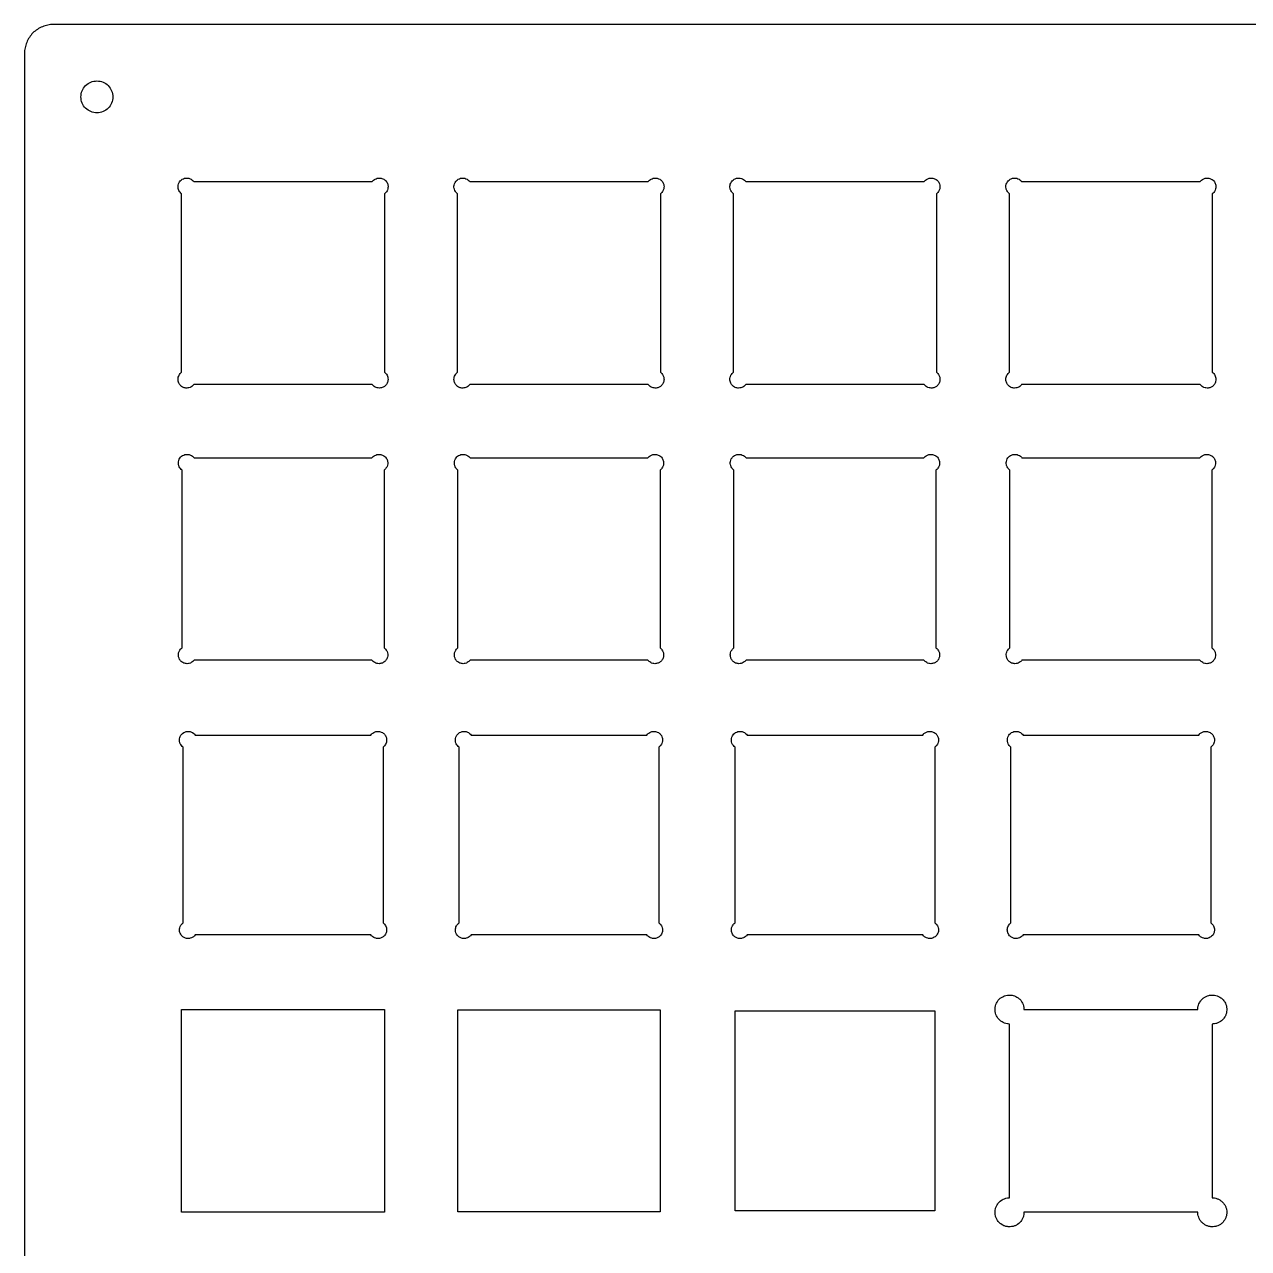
# Model space of a CAD drawing. Header units: millimetres. Extents: x -75 to 75, y -75 to 75.
# Drawn here: x -75 to 9.5, y -9.5 to 75 of the extents above; entities that cross this region are included whole.
import ezdxf

# ---------------------------------------------------------------- set-up
doc = ezdxf.new("R2010")
doc.units = ezdxf.units.MM
doc.layers.add('CUT', color=7, linetype='Continuous')

msp = doc.modelspace()

# ---------------------------------------------------------------- linework, layer by layer
at = {"layer": 'CUT'}
msp.add_lwpolyline([(73, 75), (-73, 75), (-73.0981, 74.9976), (-73.196, 74.9904), (-73.2935, 74.9784), (-73.3902, 74.9616), (-73.486, 74.9401), (-73.5806, 74.9139), (-73.6738, 74.8831), (-73.7654, 74.8478), (-73.8551, 74.808), (-73.9428, 74.7638), (-74.0282, 74.7155), (-74.1111, 74.6629), (-74.1914, 74.6064), (-74.2688, 74.546), (-74.3431, 74.4819), (-74.4142, 74.4142), (-74.4819, 74.3431), (-74.546, 74.2688), (-74.6064, 74.1914), (-74.6629, 74.1111), (-74.7155, 74.0282), (-74.7638, 73.9428), (-74.808, 73.8551), (-74.8478, 73.7654), (-74.8831, 73.6738), (-74.9139, 73.5806), (-74.9401, 73.486), (-74.9616, 73.3902), (-74.9784, 73.2935), (-74.9904, 73.196), (-74.9976, 73.0981), (-75, 73), (-75, -73)], dxfattribs=at)
for points in [[(-68.9211, 70.2146), (-68.9053, 70.1078), (-68.9, 70), (-68.9053, 69.8922), (-68.9211, 69.7854), (-68.9474, 69.6807), (-68.9837, 69.579), (-69.0299, 69.4815), (-69.0854, 69.3889), (-69.1497, 69.3022), (-69.2222, 69.2222), (-69.3022, 69.1497), (-69.3889, 69.0854), (-69.4815, 69.0299), (-69.579, 68.9837), (-69.6807, 68.9474), (-69.7854, 68.9211), (-69.8922, 68.9053), (-70, 68.9), (-70.1078, 68.9053), (-70.2146, 68.9211), (-70.3193, 68.9474), (-70.421, 68.9837), (-70.5185, 69.0299), (-70.6111, 69.0854), (-70.6978, 69.1497), (-70.7778, 69.2222), (-70.8503, 69.3022), (-70.9146, 69.3889), (-70.9701, 69.4815), (-71.0163, 69.579), (-71.0526, 69.6807), (-71.0789, 69.7854), (-71.0947, 69.8922), (-71.1, 70), (-71.0947, 70.1078), (-71.0789, 70.2146), (-71.0526, 70.3193), (-71.0163, 70.421), (-70.9701, 70.5185), (-70.9146, 70.6111), (-70.8503, 70.6978), (-70.7778, 70.7778), (-70.6978, 70.8503), (-70.6111, 70.9146), (-70.5185, 70.9701), (-70.421, 71.0163), (-70.3193, 71.0526), (-70.2146, 71.0789), (-70.1078, 71.0947), (-70, 71.1), (-69.8922, 71.0947), (-69.7854, 71.0789), (-69.6807, 71.0526), (-69.579, 71.0163), (-69.4815, 70.9701), (-69.3889, 70.9146), (-69.3022, 70.8503), (-69.2222, 70.7778), (-69.1497, 70.6978), (-69.0854, 70.6111), (-69.0299, 70.5185), (-68.9837, 70.421), (-68.9474, 70.3193)], [(-63.4194, 64.2638), (-63.3554, 64.2029), (-63.3129, 64.15), (-50.9871, 64.15), (-50.9446, 64.2029), (-50.9029, 64.2446), (-50.8333, 64.2989), (-50.7828, 64.3292), (-50.7296, 64.3543), (-50.6458, 64.382), (-50.5588, 64.3971), (-50.5, 64.4), (-50.4412, 64.3971), (-50.3829, 64.3885), (-50.3258, 64.3742), (-50.2704, 64.3543), (-50.1915, 64.3146), (-50.1426, 64.2819), (-50.0971, 64.2446), (-50.0554, 64.2029), (-50.0011, 64.1333), (-49.9708, 64.0828), (-49.9457, 64.0296), (-49.9258, 63.9742), (-49.9115, 63.9171), (-49.9029, 63.8588), (-49.9, 63.8), (-49.9065, 63.712), (-49.918, 63.6542), (-49.9457, 63.5704), (-49.9708, 63.5172), (-50.0181, 63.4426), (-50.0554, 63.3971), (-50.0971, 63.3554), (-50.15, 63.3129), (-50.15, 50.9871), (-50.0971, 50.9446), (-50.0554, 50.9029), (-50.0181, 50.8574), (-49.9708, 50.7828), (-49.9457, 50.7296), (-49.918, 50.6458), (-49.9065, 50.588), (-49.9, 50.5), (-49.9065, 50.412), (-49.918, 50.3542), (-49.9351, 50.2979), (-49.9576, 50.2435), (-49.9854, 50.1915), (-50.0181, 50.1426), (-50.0554, 50.0971), (-50.0971, 50.0554), (-50.1426, 50.0181), (-50.1915, 49.9854), (-50.2435, 49.9576), (-50.2979, 49.9351), (-50.3542, 49.918), (-50.412, 49.9065), (-50.5, 49.9), (-50.588, 49.9065), (-50.6458, 49.918), (-50.7296, 49.9457), (-50.7828, 49.9708), (-50.8574, 50.0181), (-50.9029, 50.0554), (-50.9446, 50.0971), (-50.9871, 50.15), (-63.3129, 50.15), (-63.3554, 50.0971), (-63.3971, 50.0554), (-63.4426, 50.0181), (-63.5172, 49.9708), (-63.5704, 49.9457), (-63.6542, 49.918), (-63.712, 49.9065), (-63.8, 49.9), (-63.8588, 49.9029), (-63.9171, 49.9115), (-63.9742, 49.9258), (-64.0296, 49.9457), (-64.0828, 49.9708), (-64.1574, 50.0181), (-64.2029, 50.0554), (-64.2446, 50.0971), (-64.2819, 50.1426), (-64.3146, 50.1915), (-64.3424, 50.2435), (-64.3649, 50.2979), (-64.3885, 50.3829), (-64.3971, 50.4412), (-64.4, 50.5), (-64.3971, 50.5588), (-64.382, 50.6458), (-64.3543, 50.7296), (-64.3292, 50.7828), (-64.2989, 50.8333), (-64.2446, 50.9029), (-64.2029, 50.9446), (-64.15, 50.9871), (-64.15, 63.3129), (-64.2029, 63.3554), (-64.2638, 63.4194), (-64.2989, 63.4667), (-64.3424, 63.5435), (-64.3649, 63.5979), (-64.3885, 63.6829), (-64.3993, 63.7706), (-64.3993, 63.8294), (-64.3885, 63.9171), (-64.3649, 64.0021), (-64.3424, 64.0565), (-64.2989, 64.1333), (-64.2446, 64.2029), (-64.1806, 64.2638), (-64.1085, 64.3146), (-64.0296, 64.3543), (-63.9458, 64.382), (-63.8588, 64.3971), (-63.7706, 64.3993), (-63.712, 64.3935), (-63.6542, 64.382), (-63.5704, 64.3543), (-63.4915, 64.3146)], [(-44.3694, 64.2638), (-44.3054, 64.2029), (-44.2629, 64.15), (-31.9371, 64.15), (-31.8946, 64.2029), (-31.8529, 64.2446), (-31.7833, 64.2989), (-31.7328, 64.3292), (-31.6796, 64.3543), (-31.5958, 64.382), (-31.5088, 64.3971), (-31.45, 64.4), (-31.3912, 64.3971), (-31.3329, 64.3885), (-31.2758, 64.3742), (-31.2204, 64.3543), (-31.1415, 64.3146), (-31.0926, 64.2819), (-31.0471, 64.2446), (-31.0054, 64.2029), (-30.9681, 64.1574), (-30.9354, 64.1085), (-30.9076, 64.0565), (-30.8851, 64.0021), (-30.868, 63.9458), (-30.8565, 63.888), (-30.85, 63.8), (-30.8529, 63.7412), (-30.868, 63.6542), (-30.8851, 63.5979), (-30.9208, 63.5172), (-30.9511, 63.4667), (-31.0054, 63.3971), (-31.0471, 63.3554), (-31.1, 63.3129), (-31.1, 50.9871), (-31.0471, 50.9446), (-31.0054, 50.9029), (-30.9511, 50.8333), (-30.9208, 50.7828), (-30.8851, 50.7021), (-30.868, 50.6458), (-30.8529, 50.5588), (-30.85, 50.5), (-30.8529, 50.4412), (-30.868, 50.3542), (-30.8851, 50.2979), (-30.9076, 50.2435), (-30.9354, 50.1915), (-30.9681, 50.1426), (-31.0054, 50.0971), (-31.0471, 50.0554), (-31.0926, 50.0181), (-31.1415, 49.9854), (-31.2204, 49.9457), (-31.2758, 49.9258), (-31.3329, 49.9115), (-31.3912, 49.9029), (-31.45, 49.9), (-31.538, 49.9065), (-31.5958, 49.918), (-31.6796, 49.9457), (-31.7328, 49.9708), (-31.8074, 50.0181), (-31.8529, 50.0554), (-31.8946, 50.0971), (-31.9371, 50.15), (-44.2629, 50.15), (-44.3054, 50.0971), (-44.3471, 50.0554), (-44.3926, 50.0181), (-44.4672, 49.9708), (-44.5204, 49.9457), (-44.6042, 49.918), (-44.662, 49.9065), (-44.75, 49.9), (-44.8088, 49.9029), (-44.8671, 49.9115), (-44.9242, 49.9258), (-44.9796, 49.9457), (-45.0328, 49.9708), (-45.1074, 50.0181), (-45.1529, 50.0554), (-45.1946, 50.0971), (-45.2319, 50.1426), (-45.2646, 50.1915), (-45.2924, 50.2435), (-45.3149, 50.2979), (-45.332, 50.3542), (-45.3435, 50.412), (-45.35, 50.5), (-45.3435, 50.588), (-45.332, 50.6458), (-45.3043, 50.7296), (-45.2792, 50.7828), (-45.2319, 50.8574), (-45.1946, 50.9029), (-45.1529, 50.9446), (-45.1, 50.9871), (-45.1, 63.3129), (-45.1529, 63.3554), (-45.2138, 63.4194), (-45.2489, 63.4667), (-45.2924, 63.5435), (-45.3242, 63.6258), (-45.3385, 63.6829), (-45.3493, 63.7706), (-45.3493, 63.8294), (-45.3385, 63.9171), (-45.3149, 64.0021), (-45.2792, 64.0828), (-45.2319, 64.1574), (-45.1946, 64.2029), (-45.1306, 64.2638), (-45.0585, 64.3146), (-44.9796, 64.3543), (-44.8958, 64.382), (-44.8088, 64.3971), (-44.7206, 64.3993), (-44.662, 64.3935), (-44.6042, 64.382), (-44.5204, 64.3543), (-44.4415, 64.3146)], [(-25.2971, 64.2446), (-25.2554, 64.2029), (-25.2129, 64.15), (-12.8871, 64.15), (-12.8446, 64.2029), (-12.8029, 64.2446), (-12.7333, 64.2989), (-12.6828, 64.3292), (-12.6296, 64.3543), (-12.5458, 64.382), (-12.4588, 64.3971), (-12.4, 64.4), (-12.3412, 64.3971), (-12.2829, 64.3885), (-12.2258, 64.3742), (-12.1704, 64.3543), (-12.1172, 64.3292), (-12.0667, 64.2989), (-11.9971, 64.2446), (-11.9554, 64.2029), (-11.9181, 64.1574), (-11.8854, 64.1085), (-11.8576, 64.0565), (-11.8351, 64.0021), (-11.8115, 63.9171), (-11.8029, 63.8588), (-11.8, 63.8), (-11.8029, 63.7412), (-11.818, 63.6542), (-11.8351, 63.5979), (-11.8708, 63.5172), (-11.9011, 63.4667), (-11.9554, 63.3971), (-11.9971, 63.3554), (-12.05, 63.3129), (-12.05, 50.9871), (-11.9971, 50.9446), (-11.9554, 50.9029), (-11.9011, 50.8333), (-11.8708, 50.7828), (-11.8351, 50.7021), (-11.818, 50.6458), (-11.8029, 50.5588), (-11.8, 50.5), (-11.8029, 50.4412), (-11.818, 50.3542), (-11.8351, 50.2979), (-11.8576, 50.2435), (-11.8854, 50.1915), (-11.9181, 50.1426), (-11.9554, 50.0971), (-11.9971, 50.0554), (-12.0426, 50.0181), (-12.0915, 49.9854), (-12.1704, 49.9457), (-12.2258, 49.9258), (-12.2829, 49.9115), (-12.3412, 49.9029), (-12.4, 49.9), (-12.488, 49.9065), (-12.5458, 49.918), (-12.6296, 49.9457), (-12.6828, 49.9708), (-12.7574, 50.0181), (-12.8029, 50.0554), (-12.8446, 50.0971), (-12.8871, 50.15), (-25.2129, 50.15), (-25.2554, 50.0971), (-25.2971, 50.0554), (-25.3426, 50.0181), (-25.4172, 49.9708), (-25.4704, 49.9457), (-25.5542, 49.918), (-25.612, 49.9065), (-25.7, 49.9), (-25.7588, 49.9029), (-25.8171, 49.9115), (-25.8742, 49.9258), (-25.9296, 49.9457), (-25.9828, 49.9708), (-26.0574, 50.0181), (-26.1029, 50.0554), (-26.1446, 50.0971), (-26.1819, 50.1426), (-26.2146, 50.1915), (-26.2424, 50.2435), (-26.2649, 50.2979), (-26.2885, 50.3829), (-26.2971, 50.4412), (-26.3, 50.5), (-26.2971, 50.5588), (-26.282, 50.6458), (-26.2649, 50.7021), (-26.2292, 50.7828), (-26.1989, 50.8333), (-26.1446, 50.9029), (-26.1029, 50.9446), (-26.05, 50.9871), (-26.05, 63.3129), (-26.1029, 63.3554), (-26.1638, 63.4194), (-26.1989, 63.4667), (-26.2424, 63.5435), (-26.2742, 63.6258), (-26.2885, 63.6829), (-26.2993, 63.7706), (-26.2993, 63.8294), (-26.2885, 63.9171), (-26.2742, 63.9742), (-26.2424, 64.0565), (-26.1989, 64.1333), (-26.1446, 64.2029), (-26.0806, 64.2638), (-26.0085, 64.3146), (-25.9296, 64.3543), (-25.8458, 64.382), (-25.7588, 64.3971), (-25.6706, 64.3993), (-25.5829, 64.3885), (-25.4979, 64.3649), (-25.4435, 64.3424), (-25.3667, 64.2989)], [(-6.2694, 64.2638), (-6.2054, 64.2029), (-6.1629, 64.15), (6.1629, 64.15), (6.2054, 64.2029), (6.2471, 64.2446), (6.3167, 64.2989), (6.3672, 64.3292), (6.4204, 64.3543), (6.5042, 64.382), (6.5912, 64.3971), (6.65, 64.4), (6.7088, 64.3971), (6.7671, 64.3885), (6.8242, 64.3742), (6.8796, 64.3543), (6.9328, 64.3292), (6.9833, 64.2989), (7.0529, 64.2446), (7.0946, 64.2029), (7.1489, 64.1333), (7.1792, 64.0828), (7.2043, 64.0296), (7.2242, 63.9742), (7.2385, 63.9171), (7.2471, 63.8588), (7.25, 63.8), (7.2435, 63.712), (7.232, 63.6542), (7.2043, 63.5704), (7.1792, 63.5172), (7.1489, 63.4667), (7.0946, 63.3971), (7.0529, 63.3554), (7, 63.3129), (7, 50.9871), (7.0529, 50.9446), (7.0946, 50.9029), (7.1489, 50.8333), (7.1792, 50.7828), (7.2043, 50.7296), (7.232, 50.6458), (7.2435, 50.588), (7.25, 50.5), (7.2471, 50.4412), (7.232, 50.3542), (7.2149, 50.2979), (7.1924, 50.2435), (7.1646, 50.1915), (7.1319, 50.1426), (7.0946, 50.0971), (7.0529, 50.0554), (7.0074, 50.0181), (6.9585, 49.9854), (6.8796, 49.9457), (6.8242, 49.9258), (6.7671, 49.9115), (6.7088, 49.9029), (6.65, 49.9), (6.562, 49.9065), (6.5042, 49.918), (6.4204, 49.9457), (6.3672, 49.9708), (6.2926, 50.0181), (6.2471, 50.0554), (6.2054, 50.0971), (6.1629, 50.15), (-6.1629, 50.15), (-6.2054, 50.0971), (-6.2471, 50.0554), (-6.2926, 50.0181), (-6.3672, 49.9708), (-6.4204, 49.9457), (-6.5042, 49.918), (-6.562, 49.9065), (-6.65, 49.9), (-6.7088, 49.9029), (-6.7671, 49.9115), (-6.8242, 49.9258), (-6.8796, 49.9457), (-6.9328, 49.9708), (-7.0074, 50.0181), (-7.0529, 50.0554), (-7.0946, 50.0971), (-7.1319, 50.1426), (-7.1646, 50.1915), (-7.1924, 50.2435), (-7.2149, 50.2979), (-7.232, 50.3542), (-7.2435, 50.412), (-7.25, 50.5), (-7.2435, 50.588), (-7.232, 50.6458), (-7.2043, 50.7296), (-7.1792, 50.7828), (-7.1489, 50.8333), (-7.0946, 50.9029), (-7.0529, 50.9446), (-7, 50.9871), (-7, 63.3129), (-7.0529, 63.3554), (-7.1138, 63.4194), (-7.1489, 63.4667), (-7.1924, 63.5435), (-7.2242, 63.6258), (-7.2385, 63.6829), (-7.2493, 63.7706), (-7.2493, 63.8294), (-7.2435, 63.888), (-7.2242, 63.9742), (-7.1924, 64.0565), (-7.1489, 64.1333), (-7.0946, 64.2029), (-7.0306, 64.2638), (-6.9585, 64.3146), (-6.8796, 64.3543), (-6.7958, 64.382), (-6.7088, 64.3971), (-6.6206, 64.3993), (-6.562, 64.3935), (-6.5042, 64.382), (-6.4204, 64.3543), (-6.3415, 64.3146)], [(-63.3944, 45.1888), (-63.3304, 45.1279), (-63.2879, 45.075), (-51.0121, 45.075), (-50.9696, 45.1279), (-50.9279, 45.1696), (-50.8583, 45.2239), (-50.8078, 45.2542), (-50.7546, 45.2793), (-50.6708, 45.307), (-50.5838, 45.3221), (-50.525, 45.325), (-50.4662, 45.3221), (-50.4079, 45.3135), (-50.3508, 45.2992), (-50.2954, 45.2793), (-50.2422, 45.2542), (-50.1917, 45.2239), (-50.1221, 45.1696), (-50.0804, 45.1279), (-50.0261, 45.0583), (-49.9958, 45.0078), (-49.9707, 44.9546), (-49.9508, 44.8992), (-49.9365, 44.8421), (-49.9279, 44.7838), (-49.925, 44.725), (-49.9279, 44.6662), (-49.943, 44.5792), (-49.9707, 44.4954), (-49.9958, 44.4422), (-50.0431, 44.3676), (-50.0804, 44.3221), (-50.1221, 44.2804), (-50.175, 44.2379), (-50.175, 31.9621), (-50.1221, 31.9196), (-50.0804, 31.8779), (-50.0261, 31.8083), (-49.9958, 31.7578), (-49.9707, 31.7046), (-49.943, 31.6208), (-49.9279, 31.5338), (-49.925, 31.475), (-49.9279, 31.4162), (-49.943, 31.3292), (-49.9601, 31.2729), (-49.9826, 31.2185), (-50.0104, 31.1665), (-50.0431, 31.1176), (-50.0804, 31.0721), (-50.1221, 31.0304), (-50.1917, 30.9761), (-50.2422, 30.9458), (-50.2954, 30.9207), (-50.3508, 30.9008), (-50.4079, 30.8865), (-50.4662, 30.8779), (-50.525, 30.875), (-50.613, 30.8815), (-50.6708, 30.893), (-50.7546, 30.9207), (-50.8078, 30.9458), (-50.8583, 30.9761), (-50.9279, 31.0304), (-50.9696, 31.0721), (-51.0121, 31.125), (-63.2879, 31.125), (-63.3304, 31.0721), (-63.3721, 31.0304), (-63.4417, 30.9761), (-63.4922, 30.9458), (-63.5454, 30.9207), (-63.6292, 30.893), (-63.687, 30.8815), (-63.775, 30.875), (-63.8338, 30.8779), (-63.8921, 30.8865), (-63.9492, 30.9008), (-64.0046, 30.9207), (-64.0578, 30.9458), (-64.1083, 30.9761), (-64.1779, 31.0304), (-64.2196, 31.0721), (-64.2569, 31.1176), (-64.2896, 31.1665), (-64.3293, 31.2454), (-64.3492, 31.3008), (-64.3635, 31.3579), (-64.3721, 31.4162), (-64.375, 31.475), (-64.3721, 31.5338), (-64.357, 31.6208), (-64.3399, 31.6771), (-64.3042, 31.7578), (-64.2739, 31.8083), (-64.2196, 31.8779), (-64.1779, 31.9196), (-64.125, 31.9621), (-64.125, 44.2379), (-64.1779, 44.2804), (-64.2388, 44.3444), (-64.2739, 44.3917), (-64.3174, 44.4685), (-64.3492, 44.5508), (-64.3635, 44.6079), (-64.3721, 44.6662), (-64.3743, 44.7544), (-64.3685, 44.813), (-64.3492, 44.8992), (-64.3174, 44.9815), (-64.2739, 45.0583), (-64.2196, 45.1279), (-64.1556, 45.1888), (-64.0835, 45.2396), (-64.0046, 45.2793), (-63.9208, 45.307), (-63.8338, 45.3221), (-63.775, 45.325), (-63.687, 45.3185), (-63.6292, 45.307), (-63.5454, 45.2793), (-63.4665, 45.2396)], [(-44.3221, 45.1696), (-44.2804, 45.1279), (-44.2379, 45.075), (-31.9621, 45.075), (-31.9196, 45.1279), (-31.8779, 45.1696), (-31.8083, 45.2239), (-31.7578, 45.2542), (-31.7046, 45.2793), (-31.6208, 45.307), (-31.5338, 45.3221), (-31.475, 45.325), (-31.4162, 45.3221), (-31.3579, 45.3135), (-31.3008, 45.2992), (-31.2454, 45.2793), (-31.1922, 45.2542), (-31.1417, 45.2239), (-31.0721, 45.1696), (-31.0304, 45.1279), (-30.9761, 45.0583), (-30.9458, 45.0078), (-30.9207, 44.9546), (-30.9008, 44.8992), (-30.8865, 44.8421), (-30.8779, 44.7838), (-30.875, 44.725), (-30.8815, 44.637), (-30.893, 44.5792), (-30.9207, 44.4954), (-30.9458, 44.4422), (-30.9931, 44.3676), (-31.0304, 44.3221), (-31.0721, 44.2804), (-31.125, 44.2379), (-31.125, 31.9621), (-31.0721, 31.9196), (-31.0304, 31.8779), (-30.9931, 31.8324), (-30.9458, 31.7578), (-30.9207, 31.7046), (-30.893, 31.6208), (-30.8815, 31.563), (-30.875, 31.475), (-30.8815, 31.387), (-30.893, 31.3292), (-30.9101, 31.2729), (-30.9326, 31.2185), (-30.9604, 31.1665), (-30.9931, 31.1176), (-31.0304, 31.0721), (-31.0721, 31.0304), (-31.1176, 30.9931), (-31.1665, 30.9604), (-31.2454, 30.9207), (-31.3008, 30.9008), (-31.3579, 30.8865), (-31.4162, 30.8779), (-31.475, 30.875), (-31.563, 30.8815), (-31.6208, 30.893), (-31.7046, 30.9207), (-31.7578, 30.9458), (-31.8324, 30.9931), (-31.8779, 31.0304), (-31.9196, 31.0721), (-31.9621, 31.125), (-44.2379, 31.125), (-44.2804, 31.0721), (-44.3221, 31.0304), (-44.3676, 30.9931), (-44.4422, 30.9458), (-44.4954, 30.9207), (-44.5792, 30.893), (-44.637, 30.8815), (-44.725, 30.875), (-44.7838, 30.8779), (-44.8421, 30.8865), (-44.8992, 30.9008), (-44.9546, 30.9207), (-45.0078, 30.9458), (-45.0824, 30.9931), (-45.1279, 31.0304), (-45.1696, 31.0721), (-45.2069, 31.1176), (-45.2396, 31.1665), (-45.2793, 31.2454), (-45.2992, 31.3008), (-45.3135, 31.3579), (-45.3221, 31.4162), (-45.325, 31.475), (-45.3221, 31.5338), (-45.307, 31.6208), (-45.2793, 31.7046), (-45.2542, 31.7578), (-45.2239, 31.8083), (-45.1696, 31.8779), (-45.1279, 31.9196), (-45.075, 31.9621), (-45.075, 44.2379), (-45.1279, 44.2804), (-45.1888, 44.3444), (-45.2239, 44.3917), (-45.2674, 44.4685), (-45.2992, 44.5508), (-45.3135, 44.6079), (-45.3243, 44.6956), (-45.3243, 44.7544), (-45.3135, 44.8421), (-45.2899, 44.9271), (-45.2542, 45.0078), (-45.2069, 45.0824), (-45.1493, 45.1493), (-45.1056, 45.1888), (-45.0335, 45.2396), (-44.9546, 45.2793), (-44.8708, 45.307), (-44.7838, 45.3221), (-44.6956, 45.3243), (-44.6079, 45.3135), (-44.5229, 45.2899), (-44.4422, 45.2542), (-44.3917, 45.2239)], [(-25.2944, 45.1888), (-25.2304, 45.1279), (-25.1879, 45.075), (-12.9121, 45.075), (-12.8696, 45.1279), (-12.8279, 45.1696), (-12.7583, 45.2239), (-12.7078, 45.2542), (-12.6546, 45.2793), (-12.5708, 45.307), (-12.4838, 45.3221), (-12.425, 45.325), (-12.3662, 45.3221), (-12.3079, 45.3135), (-12.2508, 45.2992), (-12.1954, 45.2793), (-12.1422, 45.2542), (-12.0917, 45.2239), (-12.0221, 45.1696), (-11.9804, 45.1279), (-11.9261, 45.0583), (-11.8958, 45.0078), (-11.8707, 44.9546), (-11.8508, 44.8992), (-11.8365, 44.8421), (-11.8279, 44.7838), (-11.825, 44.725), (-11.8315, 44.637), (-11.843, 44.5792), (-11.8707, 44.4954), (-11.8958, 44.4422), (-11.9431, 44.3676), (-11.9804, 44.3221), (-12.0221, 44.2804), (-12.075, 44.2379), (-12.075, 31.9621), (-12.0221, 31.9196), (-11.9804, 31.8779), (-11.9431, 31.8324), (-11.8958, 31.7578), (-11.8707, 31.7046), (-11.843, 31.6208), (-11.8315, 31.563), (-11.825, 31.475), (-11.8279, 31.4162), (-11.8365, 31.3579), (-11.8508, 31.3008), (-11.8707, 31.2454), (-11.9104, 31.1665), (-11.9431, 31.1176), (-11.9804, 31.0721), (-12.0221, 31.0304), (-12.0676, 30.9931), (-12.1165, 30.9604), (-12.1954, 30.9207), (-12.2508, 30.9008), (-12.3079, 30.8865), (-12.3662, 30.8779), (-12.425, 30.875), (-12.513, 30.8815), (-12.5708, 30.893), (-12.6546, 30.9207), (-12.7078, 30.9458), (-12.7824, 30.9931), (-12.8279, 31.0304), (-12.8696, 31.0721), (-12.9121, 31.125), (-25.1879, 31.125), (-25.2304, 31.0721), (-25.2721, 31.0304), (-25.3176, 30.9931), (-25.3922, 30.9458), (-25.4454, 30.9207), (-25.5292, 30.893), (-25.587, 30.8815), (-25.675, 30.875), (-25.7338, 30.8779), (-25.7921, 30.8865), (-25.8492, 30.9008), (-25.9046, 30.9207), (-25.9835, 30.9604), (-26.0324, 30.9931), (-26.0779, 31.0304), (-26.1196, 31.0721), (-26.1569, 31.1176), (-26.1896, 31.1665), (-26.2293, 31.2454), (-26.2492, 31.3008), (-26.2635, 31.3579), (-26.2721, 31.4162), (-26.275, 31.475), (-26.2685, 31.563), (-26.257, 31.6208), (-26.2293, 31.7046), (-26.2042, 31.7578), (-26.1569, 31.8324), (-26.1196, 31.8779), (-26.0779, 31.9196), (-26.025, 31.9621), (-26.025, 44.2379), (-26.0779, 44.2804), (-26.1388, 44.3444), (-26.1739, 44.3917), (-26.2174, 44.4685), (-26.2492, 44.5508), (-26.2635, 44.6079), (-26.2743, 44.6956), (-26.2743, 44.7544), (-26.2635, 44.8421), (-26.2399, 44.9271), (-26.2042, 45.0078), (-26.1569, 45.0824), (-26.1196, 45.1279), (-26.0556, 45.1888), (-25.9835, 45.2396), (-25.9046, 45.2793), (-25.8208, 45.307), (-25.7338, 45.3221), (-25.675, 45.325), (-25.587, 45.3185), (-25.5292, 45.307), (-25.4454, 45.2793), (-25.3665, 45.2396)], [(-6.2444, 45.1888), (-6.1804, 45.1279), (-6.1379, 45.075), (6.1379, 45.075), (6.1804, 45.1279), (6.2221, 45.1696), (6.2917, 45.2239), (6.3422, 45.2542), (6.3954, 45.2793), (6.4792, 45.307), (6.5662, 45.3221), (6.625, 45.325), (6.6838, 45.3221), (6.7421, 45.3135), (6.7992, 45.2992), (6.8546, 45.2793), (6.9078, 45.2542), (6.9583, 45.2239), (7.0279, 45.1696), (7.0696, 45.1279), (7.1239, 45.0583), (7.1542, 45.0078), (7.1793, 44.9546), (7.1992, 44.8992), (7.2135, 44.8421), (7.2221, 44.7838), (7.225, 44.725), (7.2221, 44.6662), (7.207, 44.5792), (7.1793, 44.4954), (7.1542, 44.4422), (7.1069, 44.3676), (7.0696, 44.3221), (7.0279, 44.2804), (6.975, 44.2379), (6.975, 31.9621), (7.0279, 31.9196), (7.0696, 31.8779), (7.1239, 31.8083), (7.1542, 31.7578), (7.1899, 31.6771), (7.207, 31.6208), (7.2221, 31.5338), (7.225, 31.475), (7.2221, 31.4162), (7.207, 31.3292), (7.1899, 31.2729), (7.1674, 31.2185), (7.1396, 31.1665), (7.1069, 31.1176), (7.0696, 31.0721), (7.0279, 31.0304), (6.9824, 30.9931), (6.9335, 30.9604), (6.8546, 30.9207), (6.7992, 30.9008), (6.7421, 30.8865), (6.6838, 30.8779), (6.625, 30.875), (6.537, 30.8815), (6.4792, 30.893), (6.3954, 30.9207), (6.3422, 30.9458), (6.2676, 30.9931), (6.2221, 31.0304), (6.1804, 31.0721), (6.1379, 31.125), (-6.1379, 31.125), (-6.1804, 31.0721), (-6.2221, 31.0304), (-6.2676, 30.9931), (-6.3422, 30.9458), (-6.3954, 30.9207), (-6.4792, 30.893), (-6.537, 30.8815), (-6.625, 30.875), (-6.6838, 30.8779), (-6.7421, 30.8865), (-6.7992, 30.9008), (-6.8546, 30.9207), (-6.9335, 30.9604), (-6.9824, 30.9931), (-7.0279, 31.0304), (-7.0696, 31.0721), (-7.1069, 31.1176), (-7.1396, 31.1665), (-7.1674, 31.2185), (-7.1899, 31.2729), (-7.207, 31.3292), (-7.2185, 31.387), (-7.225, 31.475), (-7.2221, 31.5338), (-7.207, 31.6208), (-7.1899, 31.6771), (-7.1542, 31.7578), (-7.1239, 31.8083), (-7.0696, 31.8779), (-7.0279, 31.9196), (-6.975, 31.9621), (-6.975, 44.2379), (-7.0279, 44.2804), (-7.0888, 44.3444), (-7.1239, 44.3917), (-7.1674, 44.4685), (-7.1992, 44.5508), (-7.2135, 44.6079), (-7.2243, 44.6956), (-7.2243, 44.7544), (-7.2135, 44.8421), (-7.1899, 44.9271), (-7.1542, 45.0078), (-7.1069, 45.0824), (-7.0493, 45.1493), (-7.0056, 45.1888), (-6.9335, 45.2396), (-6.8546, 45.2793), (-6.7708, 45.307), (-6.6838, 45.3221), (-6.625, 45.325), (-6.537, 45.3185), (-6.4792, 45.307), (-6.3954, 45.2793), (-6.3165, 45.2396)], [(-63.3194, 26.0638), (-63.2554, 26.0029), (-63.2129, 25.95), (-51.0871, 25.95), (-51.0446, 26.0029), (-51.0029, 26.0446), (-50.9574, 26.0819), (-50.8828, 26.1292), (-50.8296, 26.1543), (-50.7458, 26.182), (-50.688, 26.1935), (-50.6, 26.2), (-50.5412, 26.1971), (-50.4829, 26.1885), (-50.4258, 26.1742), (-50.3704, 26.1543), (-50.2915, 26.1146), (-50.2426, 26.0819), (-50.1971, 26.0446), (-50.1554, 26.0029), (-50.1181, 25.9574), (-50.0854, 25.9085), (-50.0576, 25.8565), (-50.0351, 25.8021), (-50.018, 25.7458), (-50.0065, 25.688), (-50, 25.6), (-50.0029, 25.5412), (-50.018, 25.4542), (-50.0351, 25.3979), (-50.0708, 25.3172), (-50.1011, 25.2667), (-50.1554, 25.1971), (-50.1971, 25.1554), (-50.25, 25.1129), (-50.25, 12.9871), (-50.1971, 12.9446), (-50.1554, 12.9029), (-50.1011, 12.8333), (-50.0708, 12.7828), (-50.0351, 12.7021), (-50.018, 12.6458), (-50.0029, 12.5588), (-50, 12.5), (-50.0029, 12.4412), (-50.018, 12.3542), (-50.0351, 12.2979), (-50.0576, 12.2435), (-50.0854, 12.1915), (-50.1181, 12.1426), (-50.1554, 12.0971), (-50.1971, 12.0554), (-50.2426, 12.0181), (-50.2915, 11.9854), (-50.3704, 11.9457), (-50.4258, 11.9258), (-50.4829, 11.9115), (-50.5412, 11.9029), (-50.6, 11.9), (-50.688, 11.9065), (-50.7458, 11.918), (-50.8296, 11.9457), (-50.8828, 11.9708), (-50.9574, 12.0181), (-51.0029, 12.0554), (-51.0446, 12.0971), (-51.0871, 12.15), (-63.2129, 12.15), (-63.2554, 12.0971), (-63.2971, 12.0554), (-63.3426, 12.0181), (-63.4172, 11.9708), (-63.4704, 11.9457), (-63.5542, 11.918), (-63.612, 11.9065), (-63.7, 11.9), (-63.7588, 11.9029), (-63.8171, 11.9115), (-63.8742, 11.9258), (-63.9296, 11.9457), (-63.9828, 11.9708), (-64.0574, 12.0181), (-64.1029, 12.0554), (-64.1446, 12.0971), (-64.1819, 12.1426), (-64.2146, 12.1915), (-64.2543, 12.2704), (-64.2742, 12.3258), (-64.2885, 12.3829), (-64.2971, 12.4412), (-64.3, 12.5), (-64.2971, 12.5588), (-64.282, 12.6458), (-64.2543, 12.7296), (-64.2292, 12.7828), (-64.1989, 12.8333), (-64.1446, 12.9029), (-64.1029, 12.9446), (-64.05, 12.9871), (-64.05, 25.1129), (-64.1029, 25.1554), (-64.1638, 25.2194), (-64.2146, 25.2915), (-64.2424, 25.3435), (-64.2742, 25.4258), (-64.2885, 25.4829), (-64.2971, 25.5412), (-64.2993, 25.6294), (-64.2935, 25.688), (-64.2742, 25.7742), (-64.2424, 25.8565), (-64.1989, 25.9333), (-64.1446, 26.0029), (-64.0806, 26.0638), (-64.0085, 26.1146), (-63.9296, 26.1543), (-63.8458, 26.182), (-63.788, 26.1935), (-63.7, 26.2), (-63.612, 26.1935), (-63.5542, 26.182), (-63.4704, 26.1543), (-63.3915, 26.1146)], [(-44.2694, 26.0638), (-44.2054, 26.0029), (-44.1629, 25.95), (-32.0371, 25.95), (-31.9946, 26.0029), (-31.9529, 26.0446), (-31.9074, 26.0819), (-31.8328, 26.1292), (-31.7796, 26.1543), (-31.6958, 26.182), (-31.638, 26.1935), (-31.55, 26.2), (-31.4912, 26.1971), (-31.4329, 26.1885), (-31.3758, 26.1742), (-31.3204, 26.1543), (-31.2415, 26.1146), (-31.1926, 26.0819), (-31.1471, 26.0446), (-31.1054, 26.0029), (-31.0681, 25.9574), (-31.0354, 25.9085), (-30.9957, 25.8296), (-30.9758, 25.7742), (-30.9615, 25.7171), (-30.9529, 25.6588), (-30.95, 25.6), (-30.9565, 25.512), (-30.968, 25.4542), (-30.9957, 25.3704), (-31.0208, 25.3172), (-31.0681, 25.2426), (-31.1054, 25.1971), (-31.1471, 25.1554), (-31.2, 25.1129), (-31.2, 12.9871), (-31.1471, 12.9446), (-31.1054, 12.9029), (-31.0681, 12.8574), (-31.0208, 12.7828), (-30.9957, 12.7296), (-30.968, 12.6458), (-30.9565, 12.588), (-30.95, 12.5), (-30.9529, 12.4412), (-30.9615, 12.3829), (-30.9758, 12.3258), (-30.9957, 12.2704), (-31.0354, 12.1915), (-31.0681, 12.1426), (-31.1054, 12.0971), (-31.1471, 12.0554), (-31.1926, 12.0181), (-31.2415, 11.9854), (-31.3204, 11.9457), (-31.3758, 11.9258), (-31.4329, 11.9115), (-31.4912, 11.9029), (-31.55, 11.9), (-31.638, 11.9065), (-31.6958, 11.918), (-31.7796, 11.9457), (-31.8328, 11.9708), (-31.9074, 12.0181), (-31.9529, 12.0554), (-31.9946, 12.0971), (-32.0371, 12.15), (-44.1629, 12.15), (-44.2054, 12.0971), (-44.2471, 12.0554), (-44.2926, 12.0181), (-44.3672, 11.9708), (-44.4204, 11.9457), (-44.5042, 11.918), (-44.562, 11.9065), (-44.65, 11.9), (-44.7088, 11.9029), (-44.7671, 11.9115), (-44.8242, 11.9258), (-44.8796, 11.9457), (-44.9585, 11.9854), (-45.0074, 12.0181), (-45.0529, 12.0554), (-45.0946, 12.0971), (-45.1319, 12.1426), (-45.1646, 12.1915), (-45.1924, 12.2435), (-45.2149, 12.2979), (-45.2385, 12.3829), (-45.2471, 12.4412), (-45.25, 12.5), (-45.2471, 12.5588), (-45.232, 12.6458), (-45.2149, 12.7021), (-45.1792, 12.7828), (-45.1489, 12.8333), (-45.0946, 12.9029), (-45.0529, 12.9446), (-45, 12.9871), (-45, 25.1129), (-45.0529, 25.1554), (-45.1138, 25.2194), (-45.1489, 25.2667), (-45.1924, 25.3435), (-45.2149, 25.3979), (-45.2385, 25.4829), (-45.2493, 25.5706), (-45.2493, 25.6294), (-45.2385, 25.7171), (-45.2149, 25.8021), (-45.1924, 25.8565), (-45.1489, 25.9333), (-45.0946, 26.0029), (-45.0306, 26.0638), (-44.9585, 26.1146), (-44.8796, 26.1543), (-44.7958, 26.182), (-44.738, 26.1935), (-44.65, 26.2), (-44.562, 26.1935), (-44.5042, 26.182), (-44.4204, 26.1543), (-44.3415, 26.1146)], [(-25.2194, 26.0638), (-25.1554, 26.0029), (-25.1129, 25.95), (-12.9871, 25.95), (-12.9446, 26.0029), (-12.9029, 26.0446), (-12.8574, 26.0819), (-12.7828, 26.1292), (-12.7296, 26.1543), (-12.6458, 26.182), (-12.588, 26.1935), (-12.5, 26.2), (-12.4412, 26.1971), (-12.3829, 26.1885), (-12.3258, 26.1742), (-12.2704, 26.1543), (-12.1915, 26.1146), (-12.1426, 26.0819), (-12.0971, 26.0446), (-12.0554, 26.0029), (-12.0181, 25.9574), (-11.9854, 25.9085), (-11.9457, 25.8296), (-11.9258, 25.7742), (-11.9115, 25.7171), (-11.9029, 25.6588), (-11.9, 25.6), (-11.9065, 25.512), (-11.918, 25.4542), (-11.9457, 25.3704), (-11.9708, 25.3172), (-12.0181, 25.2426), (-12.0554, 25.1971), (-12.0971, 25.1554), (-12.15, 25.1129), (-12.15, 12.9871), (-12.0971, 12.9446), (-12.0554, 12.9029), (-12.0181, 12.8574), (-11.9708, 12.7828), (-11.9457, 12.7296), (-11.918, 12.6458), (-11.9065, 12.588), (-11.9, 12.5), (-11.9029, 12.4412), (-11.9115, 12.3829), (-11.9258, 12.3258), (-11.9457, 12.2704), (-11.9854, 12.1915), (-12.0181, 12.1426), (-12.0554, 12.0971), (-12.0971, 12.0554), (-12.1426, 12.0181), (-12.1915, 11.9854), (-12.2704, 11.9457), (-12.3258, 11.9258), (-12.3829, 11.9115), (-12.4412, 11.9029), (-12.5, 11.9), (-12.588, 11.9065), (-12.6458, 11.918), (-12.7296, 11.9457), (-12.7828, 11.9708), (-12.8574, 12.0181), (-12.9029, 12.0554), (-12.9446, 12.0971), (-12.9871, 12.15), (-25.1129, 12.15), (-25.1554, 12.0971), (-25.1971, 12.0554), (-25.2426, 12.0181), (-25.3172, 11.9708), (-25.3704, 11.9457), (-25.4542, 11.918), (-25.512, 11.9065), (-25.6, 11.9), (-25.6588, 11.9029), (-25.7171, 11.9115), (-25.7742, 11.9258), (-25.8296, 11.9457), (-25.9085, 11.9854), (-25.9574, 12.0181), (-26.0029, 12.0554), (-26.0446, 12.0971), (-26.0819, 12.1426), (-26.1146, 12.1915), (-26.1543, 12.2704), (-26.1742, 12.3258), (-26.1885, 12.3829), (-26.1971, 12.4412), (-26.2, 12.5), (-26.1935, 12.588), (-26.182, 12.6458), (-26.1543, 12.7296), (-26.1292, 12.7828), (-26.0819, 12.8574), (-26.0446, 12.9029), (-26.0029, 12.9446), (-25.95, 12.9871), (-25.95, 25.1129), (-26.0029, 25.1554), (-26.0638, 25.2194), (-26.1146, 25.2915), (-26.1424, 25.3435), (-26.1649, 25.3979), (-26.1885, 25.4829), (-26.1993, 25.5706), (-26.1993, 25.6294), (-26.1885, 25.7171), (-26.1649, 25.8021), (-26.1292, 25.8828), (-26.0819, 25.9574), (-26.0243, 26.0243), (-25.9574, 26.0819), (-25.9085, 26.1146), (-25.8296, 26.1543), (-25.7458, 26.182), (-25.688, 26.1935), (-25.6, 26.2), (-25.512, 26.1935), (-25.4542, 26.182), (-25.3704, 26.1543), (-25.2915, 26.1146)], [(-6.1694, 26.0638), (-6.1054, 26.0029), (-6.0629, 25.95), (6.0629, 25.95), (6.1054, 26.0029), (6.1471, 26.0446), (6.1926, 26.0819), (6.2672, 26.1292), (6.3204, 26.1543), (6.4042, 26.182), (6.462, 26.1935), (6.55, 26.2), (6.6088, 26.1971), (6.6671, 26.1885), (6.7242, 26.1742), (6.7796, 26.1543), (6.8585, 26.1146), (6.9074, 26.0819), (6.9529, 26.0446), (6.9946, 26.0029), (7.0319, 25.9574), (7.0646, 25.9085), (7.0924, 25.8565), (7.1149, 25.8021), (7.132, 25.7458), (7.1435, 25.688), (7.15, 25.6), (7.1471, 25.5412), (7.132, 25.4542), (7.1149, 25.3979), (7.0792, 25.3172), (7.0489, 25.2667), (6.9946, 25.1971), (6.9529, 25.1554), (6.9, 25.1129), (6.9, 12.9871), (6.9529, 12.9446), (6.9946, 12.9029), (7.0489, 12.8333), (7.0792, 12.7828), (7.1149, 12.7021), (7.132, 12.6458), (7.1471, 12.5588), (7.15, 12.5), (7.1471, 12.4412), (7.1385, 12.3829), (7.1242, 12.3258), (7.1043, 12.2704), (7.0792, 12.2172), (7.0489, 12.1667), (7.0138, 12.1194), (6.9529, 12.0554), (6.9074, 12.0181), (6.8585, 11.9854), (6.7796, 11.9457), (6.7242, 11.9258), (6.6671, 11.9115), (6.6088, 11.9029), (6.55, 11.9), (6.462, 11.9065), (6.4042, 11.918), (6.3204, 11.9457), (6.2672, 11.9708), (6.1926, 12.0181), (6.1471, 12.0554), (6.1054, 12.0971), (6.0629, 12.15), (-6.0629, 12.15), (-6.1054, 12.0971), (-6.1471, 12.0554), (-6.1926, 12.0181), (-6.2672, 11.9708), (-6.3204, 11.9457), (-6.4042, 11.918), (-6.462, 11.9065), (-6.55, 11.9), (-6.6088, 11.9029), (-6.6671, 11.9115), (-6.7242, 11.9258), (-6.7796, 11.9457), (-6.8585, 11.9854), (-6.9074, 12.0181), (-6.9529, 12.0554), (-6.9946, 12.0971), (-7.0489, 12.1667), (-7.0792, 12.2172), (-7.1043, 12.2704), (-7.1242, 12.3258), (-7.1385, 12.3829), (-7.1471, 12.4412), (-7.15, 12.5), (-7.1471, 12.5588), (-7.132, 12.6458), (-7.1149, 12.7021), (-7.0792, 12.7828), (-7.0489, 12.8333), (-6.9946, 12.9029), (-6.9529, 12.9446), (-6.9, 12.9871), (-6.9, 25.1129), (-6.9529, 25.1554), (-7.0138, 25.2194), (-7.0646, 25.2915), (-7.0924, 25.3435), (-7.1242, 25.4258), (-7.1385, 25.4829), (-7.1493, 25.5706), (-7.1493, 25.6294), (-7.1385, 25.7171), (-7.1149, 25.8021), (-7.0792, 25.8828), (-7.0489, 25.9333), (-6.9946, 26.0029), (-6.9306, 26.0638), (-6.8585, 26.1146), (-6.7796, 26.1543), (-6.6958, 26.182), (-6.638, 26.1935), (-6.55, 26.2), (-6.462, 26.1935), (-6.4042, 26.182), (-6.3204, 26.1543), (-6.2415, 26.1146)], [(-6.0585, 7.3369), (-6.03, 7.243), (-6.0108, 7.1467), (-6.0048, 7.098), (-6, 7), (6, 7), (6.0048, 7.098), (6.0108, 7.1467), (6.03, 7.243), (6.0431, 7.2903), (6.0761, 7.3827), (6.1181, 7.4714), (6.1423, 7.5141), (6.1968, 7.5957), (6.227, 7.6344), (6.2929, 7.7071), (6.3656, 7.773), (6.4043, 7.8032), (6.4444, 7.8315), (6.5286, 7.8819), (6.6173, 7.9239), (6.6631, 7.9415), (6.757, 7.97), (6.8049, 7.9808), (6.902, 7.9952), (6.9509, 7.9988), (7.0491, 7.9988), (7.098, 7.9952), (7.1467, 7.9892), (7.243, 7.97), (7.3369, 7.9415), (7.3827, 7.9239), (7.4714, 7.8819), (7.5141, 7.8577), (7.5957, 7.8032), (7.6344, 7.773), (7.7071, 7.7071), (7.741, 7.6716), (7.8032, 7.5957), (7.8315, 7.5556), (7.8577, 7.5141), (7.904, 7.4276), (7.9415, 7.3369), (7.9569, 7.2903), (7.97, 7.243), (7.9892, 7.1467), (7.9952, 7.098), (8, 7), (7.9988, 6.9509), (7.9892, 6.8533), (7.97, 6.757), (7.9415, 6.6631), (7.9239, 6.6173), (7.8819, 6.5286), (7.8577, 6.4859), (7.8032, 6.4043), (7.773, 6.3656), (7.741, 6.3284), (7.6716, 6.259), (7.6344, 6.227), (7.5556, 6.1685), (7.5141, 6.1423), (7.4276, 6.096), (7.3827, 6.0761), (7.2903, 6.0431), (7.243, 6.03), (7.1467, 6.0108), (7.0491, 6.0012), (7, 6), (7, -6), (7.098, -6.0048), (7.1467, -6.0108), (7.243, -6.03), (7.3369, -6.0585), (7.3827, -6.0761), (7.4714, -6.1181), (7.5141, -6.1423), (7.5957, -6.1968), (7.6344, -6.227), (7.7071, -6.2929), (7.773, -6.3656), (7.8032, -6.4043), (7.8577, -6.4859), (7.8819, -6.5286), (7.9239, -6.6173), (7.9415, -6.6631), (7.97, -6.757), (7.9808, -6.8049), (7.9952, -6.902), (7.9988, -6.9509), (7.9988, -7.0491), (7.9952, -7.098), (7.9892, -7.1467), (7.97, -7.243), (7.9415, -7.3369), (7.9239, -7.3827), (7.8819, -7.4714), (7.8577, -7.5141), (7.8032, -7.5957), (7.773, -7.6344), (7.741, -7.6716), (7.6716, -7.741), (7.6344, -7.773), (7.5556, -7.8315), (7.5141, -7.8577), (7.4276, -7.904), (7.3827, -7.9239), (7.2903, -7.9569), (7.243, -7.97), (7.1467, -7.9892), (7.0491, -7.9988), (6.9509, -7.9988), (6.902, -7.9952), (6.8533, -7.9892), (6.757, -7.97), (6.6631, -7.9415), (6.6173, -7.9239), (6.5286, -7.8819), (6.4859, -7.8577), (6.4043, -7.8032), (6.3656, -7.773), (6.2929, -7.7071), (6.259, -7.6716), (6.227, -7.6344), (6.1685, -7.5556), (6.1423, -7.5141), (6.096, -7.4276), (6.0585, -7.3369), (6.0431, -7.2903), (6.03, -7.243), (6.0108, -7.1467), (6.0048, -7.098), (6, -7), (-6, -7), (-6.0012, -7.0491), (-6.0108, -7.1467), (-6.03, -7.243), (-6.0431, -7.2903), (-6.0585, -7.3369), (-6.096, -7.4276), (-6.1423, -7.5141), (-6.1685, -7.5556), (-6.227, -7.6344), (-6.259, -7.6716), (-6.3284, -7.741), (-6.3656, -7.773), (-6.4444, -7.8315), (-6.4859, -7.8577), (-6.5286, -7.8819), (-6.6173, -7.9239), (-6.6631, -7.9415), (-6.757, -7.97), (-6.8533, -7.9892), (-6.9509, -7.9988), (-7.0491, -7.9988), (-7.098, -7.9952), (-7.1467, -7.9892), (-7.243, -7.97), (-7.3369, -7.9415), (-7.3827, -7.9239), (-7.4714, -7.8819), (-7.5141, -7.8577), (-7.5957, -7.8032), (-7.6344, -7.773), (-7.7071, -7.7071), (-7.741, -7.6716), (-7.773, -7.6344), (-7.8315, -7.5556), (-7.8577, -7.5141), (-7.904, -7.4276), (-7.9415, -7.3369), (-7.9569, -7.2903), (-7.97, -7.243), (-7.9892, -7.1467), (-7.9988, -7.0491), (-7.9988, -6.9509), (-7.9952, -6.902), (-7.9892, -6.8533), (-7.97, -6.757), (-7.9569, -6.7097), (-7.9239, -6.6173), (-7.8819, -6.5286), (-7.8577, -6.4859), (-7.8032, -6.4043), (-7.773, -6.3656), (-7.7071, -6.2929), (-7.6716, -6.259), (-7.6344, -6.227), (-7.5556, -6.1685), (-7.5141, -6.1423), (-7.4276, -6.096), (-7.3369, -6.0585), (-7.2903, -6.0431), (-7.243, -6.03), (-7.1467, -6.0108), (-7.098, -6.0048), (-7, -6), (-7, 6), (-7.098, 6.0048), (-7.1467, 6.0108), (-7.243, 6.03), (-7.3369, 6.0585), (-7.4276, 6.096), (-7.5141, 6.1423), (-7.5957, 6.1968), (-7.6716, 6.259), (-7.741, 6.3284), (-7.8032, 6.4043), (-7.8577, 6.4859), (-7.904, 6.5724), (-7.9415, 6.6631), (-7.97, 6.757), (-7.9892, 6.8533), (-7.9952, 6.902), (-8, 7), (-7.9952, 7.098), (-7.9892, 7.1467), (-7.97, 7.243), (-7.9415, 7.3369), (-7.904, 7.4276), (-7.8577, 7.5141), (-7.8032, 7.5957), (-7.773, 7.6344), (-7.7071, 7.7071), (-7.6344, 7.773), (-7.5957, 7.8032), (-7.5556, 7.8315), (-7.4714, 7.8819), (-7.3827, 7.9239), (-7.3369, 7.9415), (-7.243, 7.97), (-7.1467, 7.9892), (-7.0491, 7.9988), (-6.9509, 7.9988), (-6.902, 7.9952), (-6.8049, 7.9808), (-6.757, 7.97), (-6.6631, 7.9415), (-6.5724, 7.904), (-6.4859, 7.8577), (-6.4043, 7.8032), (-6.3284, 7.741), (-6.2929, 7.7071), (-6.227, 7.6344), (-6.1968, 7.5957), (-6.1423, 7.5141), (-6.096, 7.4276)], [(-64.15, 7), (-50.15, 7), (-50.15, -7), (-64.15, -7)], [(-45.075, 6.975), (-31.125, 6.975), (-31.125, -6.975), (-45.075, -6.975)], [(-25.95, 6.9), (-12.15, 6.9), (-12.15, -6.9), (-25.95, -6.9)]]:
    msp.add_lwpolyline(points, close=True, dxfattribs=at)

doc.saveas('drawing.dxf')
